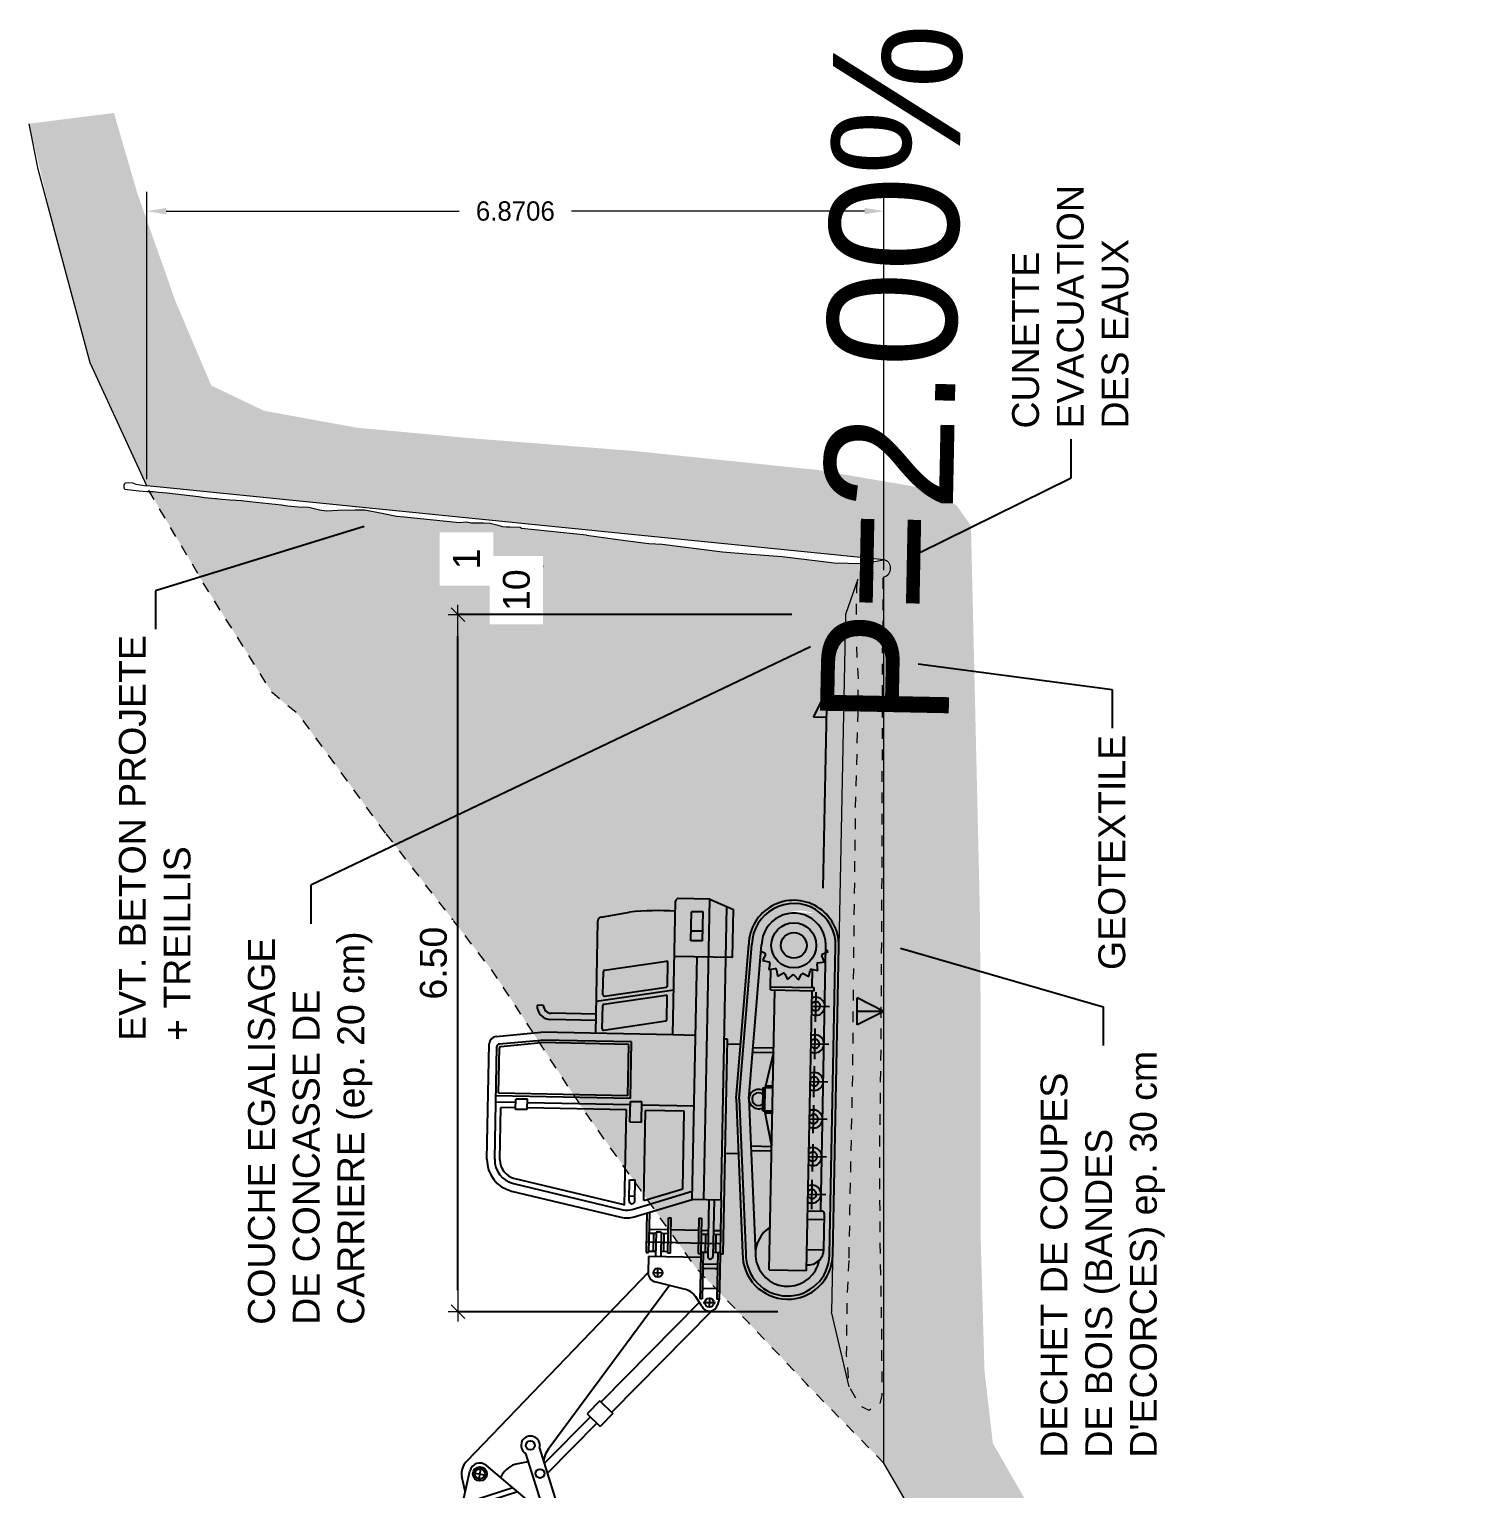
# Model space of a CAD drawing. Extents: x 62344 to 62624, y 108620 to 109406.
# Drawn here: x 62384.51 to 62398.02, y 109323.08 to 109336.69 of the extents above; entities that cross this region are included whole.
import ezdxf
from ezdxf import colors
from ezdxf.entities.mleader import LeaderData, LeaderLine
from ezdxf.enums import TextEntityAlignment as Align
from ezdxf.math import Vec2, Vec3

# ---------------------------------------------------------------- set-up
doc = ezdxf.new("R2018")
doc.units = 0
doc.header["$LTSCALE"] = 0.039369
doc.header["$MEASUREMENT"] = 0
doc.linetypes.add('TRATTEGGIATA', pattern=[0.75, 0.5, -0.25])
doc.layers.add('0__No_Plot', color=5, linetype='Continuous', plot=False)
doc.layers.add('colore roccia', color=7, linetype='Continuous', true_color=0x99724c)
for name, color, linetype in [('curve livello 1m', 2, 'Continuous'), ('LIN018CO', 6, 'Continuous'), ('LIN025CO', 7, 'Continuous'), ('LIN035CO', 1, 'Continuous'), ('TEXT025', 7, 'Continuous'), ('TEXT035', 1, 'Continuous'), ('TRATTCOLO-7', 51, 'Continuous')]:
    doc.layers.add(name, color=color, linetype=linetype)
doc.layers.add('DIME', color=6, linetype='Continuous', lineweight=18)
doc.layers.add('LIN050CO', color=3, linetype='Continuous', lineweight=50)
doc.styles.add('ARIAL', font='arial.ttf')
doc.linetypes.add('ROCK', pattern='A,0.25,-0.18,["<",Standard,S=0.18,R=90,X=0,Y=-0.09],0,["-",Standard,S=0.18,R=45,X=-0.111213,Y=-0.238491],0.25', length=0.68)
doc.dimstyles.new('DIME-50', dxfattribs={"dimscale": 0.5, "dimtxt": 0.25, "dimasz": 0.2, "dimexe": 0, "dimexo": 0.5, "dimgap": 0.1, "dimtad": 1, "dimzin": 0, "dimdsep": 46, "dimtxsty": 'ARIAL', "dimblk1": 'LINE', "dimblk2": 'LINE', "dimsah": 1, "dimcen": 2.5, "dimclrd": 256, "dimclre": 256, "dimclrt": 1, "dimadec": 0, "dimazin": 0, "dimtfac": 1, "dimtmove": 2, "dimatfit": 3, "dimldrblk": 'LINE', "dimfxl": 1, "dimtvp": 1, "dimtfill": 1, "dimtolj": 1, "dimtzin": 0, "dimarcsym": 0})
doc.dimstyles.get("Standard").update_dxf_attribs({"dimtxt": 0.18, "dimasz": 0.18, "dimexe": 0.18, "dimexo": 0.0625, "dimgap": 0.09, "dimtad": 0, "dimtih": 1, "dimtoh": 1, "dimdec": 4, "dimzin": 0, "dimdsep": 46, "dimtxsty": 'Standard', "dimcen": 0.09, "dimadec": 0, "dimazin": 0, "dimtfac": 1, "dimtdec": 4, "dimtofl": 0, "dimtmove": 0, "dimatfit": 0, "dimfxl": 1, "dimtolj": 1, "dimtzin": 0, "dimarcsym": 0})

# ---------------------------------------------------------------- blocks, each defined once
blk = doc.blocks.new('Excavator_21')
at = {"layer": 'LIN018CO'}
for p, q in [((-2.271, 3.38), (-2.134, 3.414)), ((-2.672, 3.263), (-2.334, 3.393)), ((-2.424, 3.358), (-2.264, 2.893)), ((-2.379, 3.375), (-2.228, 2.937)), ((-2.334, 3.393), (-2.081, 3.341)), ((-2.097, 3.312), (-2.116, 3.181)), ((-0.197, 1.716), (-1.989, 3.37)), ((-3.581, 2.595), (-2.688, 3.254)), ((-2.708, 3.187), (-2.685, 3.121)), ((-2.472, 2.636), (-2.026, 3.187)), ((-2.171, 3.256), (-2.041, 3.237)), ((0.83, 3.24), (1.904, 3.24)), ((0.83, 3.168), (1.882, 3.168)), ((1.362, 2.982), (1.362, 3.168)), ((1.422, 1.914), (1.422, 3.168)), ((1.446, 1.938), (1.446, 3.144)), ((1.446, 3.144), (1.871, 3.144)), ((1.883, 3.133), (1.926, 2.755)), ((1.906, 3.147), (1.95, 2.756)), ((1.975, 3.176), (2.022, 2.76)), ((-3.481, 2.46), (-2.688, 3.045)), ((0.537, 3.004), (0.314, 1.98)), ((0.83, 3.12), (1.314, 3.12)), ((1.314, 2.982), (1.314, 3.12)), ((-3.536, 2.256), (-2.718, 2.993)), ((-2.01, 2.922), (-1.982, 2.8)), ((0.607, 2.989), (0.384, 1.965)), ((0.654, 2.978), (0.431, 1.955)), ((1.299, 2.874), (1.299, 2.982)), ((1.299, 2.982), (1.395, 2.982)), ((1.299, 2.874), (1.395, 2.874)), ((1.314, 1.95), (1.314, 2.874)), ((1.362, 1.914), (1.362, 2.874)), ((1.395, 2.874), (1.395, 2.982)), ((-1.907, 2.825), (-2.774, 2.535)), ((1.926, 1.938), (1.926, 2.755)), ((1.95, 1.914), (1.95, 2.756)), ((2.022, 1.53), (2.022, 2.76)), ((2.274, 2.742), (2.274, 2.802)), ((-3.733, 2.498), (-3.588, 2.605)), ((-3.588, 2.605), (-3.474, 2.45)), ((-1.854, 2.697), (-2.73, 2.404)), ((-1.612, 2.166), (-2.089, 2.619)), ((-1.554, 2.227), (-1.998, 2.649)), ((-0.314, 1.514), (-1.843, 2.6)), ((2.142, 2.25), (2.142, 2.67)), ((2.202, 2.25), (2.202, 2.67)), ((-4.169, 2.11), (-3.701, 2.455)), ((-3.733, 2.498), (-3.619, 2.343)), ((-3.619, 2.343), (-3.474, 2.45)), ((-2.936, 2.452), (-3.249, 2.347)), ((-2.78, 2.555), (-2.951, 2.498)), ((-2.894, 2.327), (-2.951, 2.498)), ((-2.723, 2.384), (-2.78, 2.555)), ((-4.148, 2.02), (-3.651, 2.387)), ((-2.894, 2.327), (-3.846, 1.696)), ((-3.25, 2.353), (-3.273, 2.345)), ((-3.22, 2.262), (-3.25, 2.353)), ((-2.909, 2.372), (-3.222, 2.268)), ((-2.723, 2.384), (-2.894, 2.327)), ((-3.536, 2.256), (-3.974, 1.862)), ((-3.22, 2.262), (-3.243, 2.254)), ((-1.525, 2.258), (-1.641, 2.136)), ((-1.403, 2.142), (-1.525, 2.258)), ((2.022, 2.25), (3.071, 2.25)), ((2.066, 2.19), (2.285, 2.19)), ((2.297, 2.18), (2.393, 1.604)), ((2.322, 2.25), (2.442, 1.53)), ((2.383, 2.19), (2.602, 2.19)), ((2.613, 2.18), (2.709, 1.604)), ((3.107, 2.22), (3.159, 1.958)), ((-4.317, 2.093), (-4.516, 1.484)), ((-1.519, 2.02), (-1.641, 2.136)), ((-1.403, 2.142), (-1.519, 2.02)), ((-0.467, 1.234), (-1.413, 2.131)), ((2.055, 2.176), (2.151, 1.6)), ((2.371, 2.176), (2.467, 1.6)), ((-4.148, 2.038), (-4.148, 1.962)), ((-3.938, 1.894), (-4.057, 1.933)), ((-0.542, 1.115), (-1.508, 2.031)), ((0.43, 1.95), (1.314, 1.95)), ((0.468, 1.908), (0.663, 1.908)), ((0.513, 1.908), (0.513, 1.854)), ((0.663, 1.908), (0.663, 1.854)), ((1.203, 1.914), (1.395, 1.914)), ((1.203, 1.914), (1.203, 1.806)), ((1.395, 1.914), (1.395, 1.806)), ((1.422, 1.914), (1.95, 1.914)), ((1.446, 1.938), (1.926, 1.938)), ((0.32, 1.856), (0.492, 1.32)), ((0.388, 1.878), (0.568, 1.32)), ((0.468, 1.854), (0.663, 1.854)), ((0.473, 1.77), (0.589, 1.41)), ((0.473, 1.77), (1.314, 1.77)), ((1.203, 1.806), (1.395, 1.806)), ((1.314, 1.41), (1.314, 1.77)), ((1.362, 1.32), (1.362, 1.806)), ((-3.833, 1.649), (-4.318, -0.276)), ((-0.345, 1.377), (-0.283, 1.652)), ((-0.048, 1.716), (-0.197, 1.716)), ((-0.197, 1.668), (-0.197, 1.584)), ((-0.048, 1.23), (-0.048, 1.716)), ((0.18, 1.65), (-0.048, 1.65)), ((0.204, 1.74), (-0.012, 1.74)), ((-0.012, 1.74), (-0.012, 1.716)), ((0.365, 1.716), (-0.012, 1.716)), ((0, 1.65), (0, 1.716)), ((0.168, 1.674), (0, 1.674)), ((0.084, 1.05), (0.084, 1.74)), ((0.168, 1.65), (0.168, 1.716)), ((0.18, 1.602), (0.18, 1.65)), ((0.357, 1.74), (0.204, 1.74)), ((0.204, 1.536), (0.204, 1.716)), ((-0.239, 1.626), (-0.155, 1.626)), ((0.18, 1.602), (-0.048, 1.602)), ((-0.012, 1.536), (0.318, 1.536)), ((-0.012, 1.512), (-0.012, 1.536)), ((-0.012, 1.512), (0.318, 1.512)), ((0, 1.536), (0, 1.602)), ((0.168, 1.578), (0, 1.578)), ((0.168, 1.536), (0.168, 1.602)), ((0.204, 1.254), (0.204, 1.512)), ((0.318, 1.536), (0.318, 1.512)), ((2.022, 1.53), (3.27, 1.53)), ((2.022, 1.32), (2.022, 1.53)), ((2.162, 1.59), (2.381, 1.59)), ((2.479, 1.59), (2.698, 1.59)), ((2.754, 0.99), (2.754, 1.53)), ((3.294, 1.212), (3.294, 1.506)), ((-4.512, 1.442), (-4.776, 0.423)), ((-4.431, 1.374), (-4.683, 0.399)), ((-4.495, 1.427), (-4.416, 1.381)), ((0.589, 1.41), (1.314, 1.41)), ((2.904, 1.38), (3.174, 1.38)), ((2.904, 1.272), (2.904, 1.38)), ((2.994, 1.272), (2.994, 1.38)), ((3.174, 1.272), (3.174, 1.38)), ((-4.382, 1.311), (-4.559, -0.34)), ((-0.502, 1.21), (-0.416, 1.269)), ((-0.33, 1.23), (-0.432, 1.23)), ((-0.432, 1.209), (-0.432, 1.23)), ((-0.012, 1.23), (-0.33, 1.23)), ((0.318, 1.254), (-0.012, 1.254)), ((-0.012, 1.254), (-0.012, 1.23)), ((0.318, 1.23), (-0.012, 1.23)), ((0, 1.164), (0, 1.23)), ((0.168, 1.164), (0.168, 1.23)), ((0.204, 1.164), (0.204, 1.23)), ((0.318, 1.254), (0.318, 1.23)), ((0.492, 1.32), (2.754, 1.32)), ((0.492, 1.05), (0.492, 1.32)), ((2.904, 1.272), (3.174, 1.272)), ((-0.426, 1.14), (-0.51, 1.14)), ((-0.468, 1.082), (-0.468, 1.197)), ((0, 1.209), (-0.432, 1.209)), ((-0.336, 1.071), (-0.336, 1.209)), ((-0.15, 1.089), (-0.15, 1.191)), ((-0.108, 1.071), (-0.108, 1.209)), ((0.492, 1.164), (-0.036, 1.164)), ((0.492, 1.116), (-0.036, 1.116)), ((0.168, 1.188), (0, 1.188)), ((0, 1.05), (0, 1.116)), ((0.168, 1.092), (0, 1.092)), ((0.168, 1.05), (0.168, 1.116)), ((0.204, 1.05), (0.204, 1.116)), ((0.492, 1.212), (3.294, 1.212)), ((3.294, 1.212), (3.204, 0.99)), ((-0.432, 1.05), (-0.485, 1.064)), ((0, 1.071), (-0.432, 1.071)), ((-0.432, 1.05), (-0.432, 1.071)), ((-0.33, 1.05), (-0.432, 1.05)), ((-0.012, 1.05), (-0.33, 1.05)), ((0.204, 1.05), (-0.012, 1.05)), ((-0.012, 1.02), (-0.012, 1.05)), ((-0.012, 1.02), (1.992, 1.02)), ((0.492, 1.05), (0.204, 1.05)), ((0.492, 1.05), (3.228, 1.05)), ((0.93, 1.02), (0.93, 0.898)), ((1.95, 1.02), (1.95, 0.898)), ((1.992, 1.02), (1.992, 1.05)), ((2.754, 0.99), (3.204, 0.99)), ((1.44, 0.93), (0, 0.84)), ((1.44, 0.9), (0, 0.81)), ((1.44, 0.93), (2.88, 0.84)), ((1.44, 0.9), (2.88, 0.81)), ((1.44, 0.81), (0, 0.72)), ((0.96, 0.78), (0.96, 0.588)), ((1.002, 0.78), (1.002, 0.588)), ((1.44, 0.81), (2.88, 0.72)), ((1.878, 0.78), (1.878, 0.588)), ((1.92, 0.78), (1.92, 0.588)), ((2.733, 0.709), (2.723, 0.65)), ((2.786, 0.682), (2.733, 0.709)), ((2.821, 0.724), (2.802, 0.687)), ((-0.15, 0.588), (2.46, 0.588)), ((-0.15, 0.588), (-0.15, 0.24)), ((1.002, 0.588), (1.332, 0.66)), ((1.314, 0.656), (1.314, 0.588)), ((1.332, 0.678), (1.332, 0.588)), ((1.332, 0.678), (1.548, 0.678)), ((1.332, 0.66), (1.548, 0.66)), ((1.548, 0.678), (1.548, 0.588)), ((1.878, 0.588), (1.548, 0.66)), ((1.566, 0.656), (1.566, 0.588)), ((2.46, 0.63), (2.46, 0.222)), ((2.46, 0.63), (2.49, 0.63)), ((2.49, 0.63), (2.49, 0.222)), ((2.49, 0.63), (2.654, 0.63)), ((2.65, 0.577), (2.591, 0.567)), ((2.591, 0.567), (2.618, 0.514)), ((2.651, 0.649), (2.66, 0.59)), ((2.71, 0.64), (2.651, 0.649)), ((-4.802, 0.417), (-4.835, 0.289)), ((-4.663, 0.381), (-4.802, 0.417)), ((-4.776, 0.423), (-4.791, 0.414)), ((-4.683, 0.399), (-4.776, 0.423)), ((2.613, 0.498), (2.56, 0.471)), ((2.56, 0.471), (2.602, 0.428)), ((2.602, 0.412), (2.56, 0.369)), ((-4.797, 0.28), (-4.918, -0.187)), ((-4.696, 0.253), (-4.835, 0.289)), ((-4.663, 0.381), (-4.696, 0.253)), ((-4.683, 0.399), (-4.674, 0.384)), ((2.56, 0.369), (2.613, 0.342)), ((2.618, 0.326), (2.591, 0.273)), ((2.591, 0.273), (2.65, 0.263)), ((-4.734, 0.263), (-4.849, -0.181)), ((-0.15, 0.24), (2.46, 0.24)), ((0.048, 0.24), (0.048, 0.084)), ((0.33, 0.24), (0.33, 0.084)), ((0.408, 0.24), (0.408, 0.108)), ((0.425, 0.204), (0.699, 0.204)), ((0.564, 0.24), (0.564, 0.076)), ((0.775, 0.204), (1.031, 0.204)), ((0.914, 0.24), (0.914, 0.076)), ((1.133, 0.204), (1.393, 0.204)), ((1.265, 0.24), (1.265, 0.076)), ((1.469, 0.204), (1.758, 0.204)), ((1.615, 0.24), (1.615, 0.076)), ((1.824, 0.204), (2.109, 0.204)), ((1.966, 0.24), (1.966, 0.076)), ((2.171, 0.204), (2.449, 0.204)), ((2.316, 0.24), (2.316, 0.076)), ((2.46, 0.222), (2.49, 0.222)), ((2.49, 0.24), (2.658, 0.24)), ((2.66, 0.25), (2.651, 0.191)), ((2.651, 0.191), (2.71, 0.2)), ((2.723, 0.19), (2.733, 0.131)), ((2.733, 0.131), (2.786, 0.158)), ((2.802, 0.153), (2.829, 0.1)), ((0, 0.03), (2.88, 0.03)), ((0, 0), (2.88, 0)), ((0.048, 0.084), (0.384, 0.084)), ((0.408, 0.12), (2.88, 0.12)), ((2.829, 0.1), (2.851, 0.121)), ((-4.928, -0.253), (-4.901, -0.715)), ((-4.855, -0.273), (-4.832, -0.668)), ((-4.317, -0.277), (-4.464, -0.566)), ((-4.577, -0.503), (-4.901, -0.712)), ((-4.472, -0.515), (-4.437, -0.73)), ((-4.532, -0.642), (-4.602, -0.64)), ((-4.901, -0.712), (-4.934, -1.13)), ((-4.7, -0.794), (-4.445, -1.584)), ((-4.662, -0.686), (-4.678, -0.749)), ((-4.48, -0.737), (-4.437, -0.73)), ((-4.445, -1.584), (-4.397, -1.591)), ((-4.398, -1.609), (-4.396, -1.573)), ((-4.136, -1.643), (-4.398, -1.609)), ((-4.132, -1.571), (-4.396, -1.573)), ((-4.136, -1.643), (-4.132, -1.571)), ((-4.136, -1.643), (-3.948, -1.618)), ((-3.948, -1.618), (-4.132, -1.571))]:
    blk.add_line(p, q, dxfattribs=at)
for centre, radius in [((-2.106, 3.247), 0.066), ((-2.106, 3.247), 0.048), ((-2.638, 3.187), 0.042), ((-2.091, 2.687), 0.042), ((-1.831, 2.782), 0.042), ((-3.292, 2.288), 0.06), ((-3.292, 2.288), 0.042), ((-4.237, 2.051), 0.042), ((-3.912, 1.777), 0.048), ((-0.197, 1.626), 0.042), ((-4.447, 1.503), 0.03), ((-0.468, 1.14), 0.042), ((2.88, 0.42), 0.21), ((2.88, 0.42), 0.12), ((-4.894, -0.225), 0.024), ((-4.524, -0.53), 0.03), ((-4.524, -0.53), 0.024), ((-4.861, -0.744), 0.0204)]:
    blk.add_circle(centre, radius, dxfattribs=at)
for centre, radius, start, end in [((-2.099, 3.268), 0.15, 42.8072, 103.8072), ((-2.101, 3.247), 0.096, 321.0123, 78.5123), ((-2.651, 3.207), 0.06, 111.0123, 199.0123), ((0.83, 2.94), 0.3, 90, 167.7177), ((0.83, 2.94), 0.228, 90, 167.7177), ((1.871, 3.132), 0.012, 6.4188, 90), ((1.882, 3.144), 0.024, 6.4188, 90), ((1.904, 3.168), 0.072, 6.4188, 90), ((-2.798, 3.082), 0.12, 312.0123, 19.0123), ((-2.227, 2.842), 0.231, 20.3393, 66.4004), ((0.83, 2.94), 0.18, 90, 167.7177), ((-1.831, 2.782), 0.0873, 254.9616, 150.1533), ((2.274, 2.67), 0.132, 90, 180), ((2.274, 2.67), 0.072, 90, 180), ((-1.997, 2.416), 0.24, 50.3072, 86.0287), ((2.066, 2.178), 0.012, 90, 189.4623), ((2.285, 2.178), 0.012, 9.4623, 90), ((2.383, 2.178), 0.012, 90, 189.4623), ((2.602, 2.178), 0.012, 9.4623, 90), ((3.071, 2.214), 0.036, 8.9306, 90), ((-4.237, 2.051), 0.09, 351.3672, 171.3672), ((-3.986, 2.311), 0.384, 245.0945, 259.4458), ((0.548, 1.929), 0.24, 167.7177, 197.8239), ((0.548, 1.929), 0.168, 167.7177, 197.8239), ((0.548, 1.929), 0.12, 167.7177, 170.0029), ((0.468, 1.881), 0.027, 90, 270), ((0.231, 1.617), 2.948, 358.2999, 6.6399), ((-3.912, 1.777), 0.105, 112.6146, 296.2602), ((-0.197, 1.626), 0.09, 90, 163), ((2.162, 1.602), 0.012, 189.4623, 270), ((2.381, 1.602), 0.012, 270, 9.4623), ((2.479, 1.602), 0.012, 189.4623, 270), ((2.698, 1.602), 0.012, 270, 9.4623), ((3.27, 1.506), 0.024, 0, 90), ((-4.471, 1.469), 0.048, 161.8662, 239.3672), ((-4.453, 1.319), 0.072, 353.8672, 59.3672), ((-0.52, 1.416), 0.18, 305.3712, 347.4809), ((-0.468, 1.14), 0.078, 115.5262, 257.1786), ((-0.468, 1.14), 0.078, 62.2042, 62.5136), ((-0.132, 1.191), 0.018, 90, 180), ((-0.132, 1.089), 0.018, 180, 270), ((-0.036, 1.14), 0.024, 90, 270), ((-0.468, 1.14), 0.078, 297.4864, 297.7958), ((0, 0.42), 0.42, 90, 270), ((2.88, 0.42), 0.42, 270, 90), ((0, 0.42), 0.39, 90, 270), ((0, 0.42), 0.3, 34.0558, 259.9358), ((1.44, 0.72), 0.09, 332.1819, 207.8181), ((1.44, 0.72), 0.06, 315.573, 224.427), ((2.791, 0.693), 0.012, 243.3834, 332.6166), ((2.88, 0.42), 0.3, 264.4562, 90), ((2.88, 0.42), 0.39, 270, 90), ((2.648, 0.589), 0.012, 279.3834, 8.6166), ((2.711, 0.652), 0.012, 261.3834, 350.6166), ((2.593, 0.42), 0.012, 315.3834, 44.6166), ((2.607, 0.509), 0.012, 297.3834, 26.6166), ((2.607, 0.331), 0.012, 333.3834, 62.6166), ((0.048, 0.228), 0.144, 175.4188, 270), ((0.564, 0.204), 0.084, 154.6231, 25.3769), ((0.564, 0.204), 0.042, 121.0027, 58.9973), ((0.914, 0.204), 0.084, 154.6231, 25.3769), ((0.914, 0.204), 0.042, 121.0027, 58.9973), ((1.265, 0.204), 0.084, 154.6231, 25.3769), ((1.265, 0.204), 0.042, 121.0027, 58.9973), ((1.615, 0.204), 0.084, 154.6231, 25.3769), ((1.615, 0.204), 0.042, 121.0027, 58.9973), ((1.966, 0.204), 0.084, 154.6231, 25.3769), ((1.966, 0.204), 0.042, 121.0027, 58.9973), ((2.316, 0.204), 0.084, 154.6231, 25.3769), ((2.316, 0.204), 0.042, 121.0027, 58.9973), ((2.648, 0.251), 0.012, 351.3834, 80.6166), ((2.711, 0.188), 0.012, 9.3834, 98.6166), ((2.791, 0.147), 0.012, 27.3834, 116.6166), ((0.384, 0.108), 0.024, 270, 0), ((-4.894, -0.225), 0.045, 91.6304, 271.6304), ((-4.884, -0.589), 0.409, 9.2646, 91.6304), ((-4.884, -0.589), 0.319, 9.2646, 91.6304), ((-4.524, -0.53), 0.045, 189.2646, 9.2646), ((-4.519, -0.523), 0.048, 9.3779, 48.7029), ((-4.604, -0.7), 0.06, 88.4409, 165.707), ((-4.534, -0.702), 0.06, 347.5094, 88.4409), ((-4.516, -1.171), 0.419, 116.0535, 279.8284), ((-4.794, -0.72), 0.12, 321.4208, 345.707), ((-3.593, -0.911), 0.904, 167.5094, 226.9959)]:
    blk.add_arc(centre, radius, start, end, dxfattribs=at)
blk = doc.blocks.new('LINE')
for p, q in [((-1.6, 0), (0.45, 0)), ((0, 0.45), (0, -0.45))]:
    blk.add_line(p, q)
at = {"color": 3}
blk.add_line((-0.318, -0.318), (0.318, 0.318), dxfattribs=at)
blk = doc.blocks.new('*D26')
at = {"layer": 'DIME', "lineweight": -2, "transparency": 16777216}
for p, q in [((62391.621, 109331.23), (62388.508, 109331.23)), ((62388.508, 109324.93), (62388.508, 109331.03)), ((62391.491, 109324.73), (62388.508, 109324.73))]:
    blk.add_line(p, q, dxfattribs=at)
at = {"layer": 'DIME', "lineweight": -2, "transparency": 16777216, "xscale": 0.2, "yscale": 0.2, "zscale": 0.2}
for p, rotation in [((62388.508, 109331.23), 90), ((62388.508, 109324.73), 270)]:
    blk.add_blockref('LINE', p, dxfattribs=dict(at, rotation=rotation))
at = {"layer": 'DIME', "color": 1, "transparency": 16777216, "insert": (62388.28, 109327.98), "char_height": 0.25, "attachment_point": 5, "rotation": 90, "style": 'ARIAL', "bg_fill": 3, "box_fill_scale": 1.25, "bg_fill_color": 256, "bg_fill_true_color": 13158600, "bg_fill_transparency": 0}
blk.add_mtext('\\A1;6.50', dxfattribs=at)
blk = doc.blocks.new('*U18')
at = {"layer": 'LIN018CO'}
blk.add_solid([(0, 0.25), (0, 0), (0.125, 0.25)], dxfattribs=at)
at = {"layer": 'LIN035CO'}
for p, q in [((-0.125, 0.25), (0.125, 0.25)), ((0, 0), (-0.125, 0.25)), ((0, 0), (0, 0.25)), ((0, 0), (0.125, 0.25))]:
    blk.add_line(p, q, dxfattribs=at)
at = {"layer": 'TEXT035', "lineweight": 30, "flags": 106}
blk.add_attdef('VALORE_Sup.', text='', height=0.25, dxfattribs=at).set_placement((0, 0.395), align=Align.BOTTOM_CENTER)
blk = doc.blocks.new('*U22')
at = {"layer": 'LIN018CO'}
blk.add_hatch(color=256, dxfattribs=at).paths.add_polyline_path([(-0.248, 0.125), (-0.245, 0.245), (0.002, 0.12)])
for p, q in [((0.002, 0.12), (-1.838, 0.157)), ((-0.248, 0.125), (-0.245, 0.245)), ((-0.245, 0.245), (0.002, 0.12))]:
    blk.add_line(p, q, dxfattribs=at)
at = {"layer": 'TEXT035', "lineweight": 30, "flags": 61}
blk.add_attdef('VALORE_AD', text='', height=0.25, rotation=358.8542, dxfattribs=at).set_placement((-0.315, 0.186), align=Align.BOTTOM_RIGHT)
blk = doc.blocks.new('*D80')
at = {"layer": '0__No_Plot', "color": 0, "linetype": 'Continuous', "lineweight": 0, "transparency": 16777216}
for p, q in [((62385.608, 109332.492), (62385.608, 109335.172)), ((62392.478, 109331.644), (62392.478, 109335.172)), ((62385.788, 109334.992), (62388.518, 109334.992)), ((62392.298, 109334.992), (62389.568, 109334.992))]:
    blk.add_line(p, q, dxfattribs=at)
for points in [[(62385.788, 109335.022), (62385.788, 109334.962), (62385.608, 109334.992)], [(62392.298, 109335.022), (62392.298, 109334.962), (62392.478, 109334.992)]]:
    blk.add_solid(points, dxfattribs=at)
at = {"layer": '0__No_Plot', "color": 0, "linetype": 'Continuous', "lineweight": 0, "transparency": 16777216, "insert": (62389.043, 109334.992), "char_height": 0.18, "attachment_point": 5}
blk.add_mtext('\\A1;6.8706', dxfattribs=at)

msp = doc.modelspace()

# ---------------------------------------------------------------- hatches: boundary and pattern name
at = {"layer": 'colore roccia', "linetype": 'Continuous', "lineweight": 0}
h = msp.add_hatch(color=256, dxfattribs=at)
h.dxf.hatch_style = 1
h.paths.add_polyline_path([(62392.47845, 109325.25341), (62392.47845, 109323.31865), (62393.30563, 109321.89338), (62393.83722, 109320.91435), (62394.40398, 109321.93024), (62394.14781, 109322.32641), (62393.76462, 109323.03222), (62393.49464, 109323.50276), (62393.41626, 109324.18243), (62393.3937, 109324.97248)])
h.paths.add_polyline_path([(62392.47845, 109326.60022), (62392.47845, 109325.25341), (62393.3937, 109324.97248), (62393.38142, 109325.40235), (62393.38147, 109326.60022)])
h.paths.add_polyline_path([(62392.47845, 109328.51643), (62392.47845, 109326.60022), (62393.38147, 109326.60022), (62393.3815, 109327.4353), (62393.37536, 109328.17873)])
edge = h.paths.add_edge_path()
edge.add_line((62385.51889, 109335.15986), (62385.30101, 109335.90727))
edge.add_line((62385.30101, 109335.90727), (62384.5111, 109335.80733))
edge.add_line((62384.5111, 109335.80733), (62384.73807, 109334.84739))
edge.add_line((62384.73807, 109334.84739), (62385.07852, 109333.57779))
edge.add_line((62385.07852, 109333.57779), (62385.60786, 109332.42919))
edge.add_line((62385.60786, 109332.42919), (62392.47845, 109331.74213))
edge.add_arc((62392.45796, 109331.66199), 0.08272, -75.659284, 75.659284, ccw=False)
edge.add_line((62392.47845, 109331.58185), (62392.47845, 109328.51643))
edge.add_line((62392.47845, 109328.51643), (62393.37536, 109328.17873))
edge.add_line((62393.37536, 109328.17873), (62393.37279, 109328.48966))
edge.add_line((62393.37279, 109328.48966), (62393.29049, 109332.05713))
edge.add_line((62393.29049, 109332.05713), (62393.15566, 109332.24985))
edge.add_line((62393.15566, 109332.24985), (62392.82339, 109332.41366))
edge.add_line((62392.82339, 109332.41366), (62391.86086, 109332.57846))
edge.add_line((62391.86086, 109332.57846), (62390.14735, 109332.75581))
edge.add_line((62390.14735, 109332.75581), (62388.63079, 109332.87404))
edge.add_line((62388.63079, 109332.87404), (62387.56723, 109332.97256))
edge.add_line((62387.56723, 109332.97256), (62386.70063, 109333.13021))
edge.add_line((62386.70063, 109333.13021), (62386.20824, 109333.36667))
edge.add_line((62386.20824, 109333.36667), (62385.87342, 109334.15489))
edge.add_line((62385.87342, 109334.15489), (62385.51889, 109335.15986))
at = {"layer": 'curve livello 1m', "linetype": 'Continuous', "lineweight": 0}
h = msp.add_hatch(dxfattribs=at)
h.set_pattern_fill('AR-CONC', color=256, scale=0.01, angle=-48.827227)
h.set_pattern_definition([(140, (62203.580086, 109279.50831), (0.006275213, 0.071726018), [0.0075, -0.0825]), (85, (62203.580086, 109279.50831), (-0.075219213, -0.013875133), [0.006, -0.066]), (190.451444, (62203.58061, 109279.51429), (-0.068944, 0.057850885), [0.00637402, -0.07011421]), (136.1842, (62203.56009, 109279.50831), (0.01655193, 0.106724133), [0.01125, -0.12375]), (186.635635, (62203.56147, 109279.51721), (-0.09741186, 0.093466195), [0.009561034, -0.105171376]), (81.184164, (62203.56009, 109279.50831), (-0.09741186, 0.093466195), [0.009, -0.099]), (111, (62203.565086, 109279.51831), (0.040261889, 0.059690705), [0.0075, -0.0825]), (56, (62203.565086, 109279.51831), (-0.072515005, 0.024331533), [0.006, -0.066]), (161.451445, (62203.56844, 109279.52329), (-0.032253115, 0.084022238), [0.00637402, -0.07011421]), (127.5, (62203.580086, 109279.508313), (-0.0332893854, 0.0012159855), [0, -0.0652, 0, -0.067, 0, -0.06625]), (97.5, (62203.580086, 109279.508313), (-0.039441171, 0.026306954), [0, -0.0382, 0, -0.0637, 0, -0.02525]), (57.5, (62203.580086, 109279.486013), (0.002255487, 0.0533822436), [0, -0.025, 0, -0.078, 0, -0.1035]), (47.5, (62203.580086, 109279.476013), (-0.010010498, 0.058318617), [0, -0.0325, 0, -0.0518, 0, -0.0735])])
h.paths.add_polyline_path([(62392.22845, 109326.10845), (62392.22845, 109326.35845), (62392.47845, 109326.23345), (62392.47845, 109326.58968), (62392.19401, 109327.93299), (62392.13224, 109324.72879), (62392.47845, 109324.72879), (62392.47845, 109326.23345)])
h.paths.add_polyline_path([(62392.22845, 109326.23345), (62392.22845, 109326.10845), (62392.47845, 109326.23345)], flags=17)
h.paths.add_polyline_path([(62392.22845, 109326.35845), (62392.22845, 109326.23345), (62392.47845, 109326.23345)], flags=17)
h.paths.add_polyline_path([(62392.45715, 109324.7057), (62392.4567, 109324.72879), (62392.13224, 109324.72879), (62392.12825, 109324.33096), (62392.15413, 109324.02961), (62392.30151, 109323.8301), (62392.33789, 109323.81134), (62392.44546, 109323.8753), (62392.46331, 109323.94955)])
h.paths.add_polyline_path([(62392.47254, 109331.56262), (62392.43465, 109331.59384), (62392.40524, 109331.61336), (62392.36194, 109331.62172), (62392.31292, 109331.61444), (62392.26635, 109331.59827), (62392.23531, 109331.56147), (62392.22287, 109331.48731), (62392.22001, 109331.19713), (62392.22005, 109330.97528), (62392.23802, 109330.62175), (62392.23468, 109330.314), (62392.21128, 109329.38487), (62392.19401, 109327.93299), (62392.19394, 109327.92449), (62392.44646, 109326.73975), (62392.45289, 109327.26274), (62392.46376, 109329.21218), (62392.46482, 109330.7615), (62392.47092, 109331.14692)])
at = {"layer": 'TRATTCOLO-7', "linetype": 'Continuous', "lineweight": 0}
h = msp.add_hatch(color=256, dxfattribs=at)
h.dxf.hatch_style = 1
edge = h.paths.add_edge_path()
edge.add_line((62388.00739, 109332.13903), (62387.93409, 109332.14619))
edge.add_line((62387.93409, 109332.14619), (62387.79785, 109332.17164))
edge.add_line((62387.79785, 109332.17164), (62387.63953, 109332.20426))
edge.add_line((62387.63953, 109332.20426), (62387.55105, 109332.20426))
edge.add_line((62387.55105, 109332.20426), (62387.38808, 109332.1996))
edge.add_line((62387.38808, 109332.1996), (62387.28563, 109332.19494))
edge.add_line((62387.28563, 109332.19494), (62387.21579, 109332.20426))
edge.add_line((62387.21579, 109332.20426), (62387.118, 109332.22755))
edge.add_line((62387.118, 109332.22755), (62387.02021, 109332.23221))
edge.add_line((62387.02021, 109332.23221), (62386.91777, 109332.24153))
edge.add_line((62386.91777, 109332.24153), (62386.86189, 109332.25085))
edge.add_line((62386.86189, 109332.25085), (62386.56792, 109332.28281))
edge.add_line((62386.56792, 109332.28281), (62386.49133, 109332.29047))
edge.add_line((62386.49133, 109332.29047), (62386.44154, 109332.29545))
edge.add_line((62386.44154, 109332.29545), (62386.3854, 109332.29757))
edge.add_line((62386.3854, 109332.29757), (62386.30624, 109332.30223))
edge.add_line((62386.30624, 109332.30223), (62386.24633, 109332.31017))
edge.add_line((62386.24633, 109332.31017), (62386.14389, 109332.31948))
edge.add_line((62386.14389, 109332.31948), (62386.08801, 109332.3288))
edge.add_line((62386.08801, 109332.3288), (62385.79404, 109332.36076))
edge.add_line((62385.79404, 109332.36076), (62385.71745, 109332.36842))
edge.add_line((62385.71745, 109332.36842), (62385.66766, 109332.3734))
edge.add_line((62385.66766, 109332.3734), (62385.63296, 109332.37471))
edge.add_line((62385.63296, 109332.37471), (62385.63475, 109332.37084))
edge.add_line((62385.63475, 109332.37084), (62386.15817, 109331.48604))
edge.add_line((62386.15817, 109331.48604), (62386.77801, 109330.49964))
edge.add_line((62386.77801, 109330.49964), (62387.02594, 109330.29284))
edge.add_line((62387.02594, 109330.29284), (62387.83351, 109329.19329))
edge.add_line((62387.83351, 109329.19329), (62388.28094, 109328.616))
edge.add_line((62388.28094, 109328.616), (62391.6013, 109328.45781))
edge.add_arc((62391.69476, 109328.04833), 0.42, 71.688441, 102.856227, ccw=False)
edge.add_line((62391.82671, 109328.44707), (62392.06476, 109328.43573))
edge.add_line((62392.06476, 109328.43573), (62392.12452, 109331.42364))
edge.add_arc((62392.07862, 109331.57044), 0.15381, 287.364353, 424.555583)
edge.add_line((62392.1447, 109331.70933), (62392.01627, 109331.71335))
edge.add_line((62392.01627, 109331.71335), (62391.52914, 109331.7704))
edge.add_line((62391.52914, 109331.7704), (62391.19983, 109331.79526))
edge.add_line((62391.19983, 109331.79526), (62390.97569, 109331.81602))
edge.add_line((62390.97569, 109331.81602), (62390.41091, 109331.8853))
edge.add_line((62390.41091, 109331.8853), (62390.28633, 109331.89309))
edge.add_line((62390.28633, 109331.89309), (62390.0683, 109331.92166))
edge.add_line((62390.0683, 109331.92166), (62389.70681, 109331.96926))
edge.add_line((62389.70681, 109331.96926), (62389.10038, 109332.03215))
edge.add_line((62389.10038, 109332.03215), (62389.08763, 109332.04308))
edge.add_line((62389.08763, 109332.04308), (62388.99296, 109332.04672))
edge.add_line((62388.99296, 109332.04672), (62388.96018, 109332.04672))
edge.add_line((62388.96018, 109332.04672), (62388.92559, 109332.04854))
edge.add_line((62388.92559, 109332.04854), (62388.88189, 109332.05947))
edge.add_line((62388.88189, 109332.05947), (62388.80724, 109332.07951))
edge.add_line((62388.80724, 109332.07951), (62388.74716, 109332.08133))
edge.add_line((62388.74716, 109332.08133), (62388.67979, 109332.08133))
edge.add_line((62388.67979, 109332.08133), (62388.63246, 109332.08133))
edge.add_line((62388.63246, 109332.08133), (62388.58876, 109332.09044))
edge.add_line((62388.58876, 109332.09044), (62388.52321, 109332.0868))
edge.add_line((62388.52321, 109332.0868), (62388.00739, 109332.13903))
edge = h.paths.add_edge_path()
edge.add_line((62392.06476, 109328.43573), (62392.16469, 109328.43096))
edge.add_line((62392.16469, 109328.43096), (62392.22526, 109331.45962))
edge.add_arc((62392.07862, 109331.57044), 0.18381, -37.079343, 48.248712)
edge.add_line((62392.20101, 109331.70757), (62392.1447, 109331.70933))
edge.add_arc((62392.07862, 109331.57044), 0.15381, -72.635647, 64.555583, ccw=False)
edge.add_line((62392.12452, 109331.42364), (62392.06476, 109328.43573))
edge = h.paths.add_edge_path()
edge.add_line((62392.27694, 109331.7052), (62392.20101, 109331.70757))
edge.add_arc((62392.07862, 109331.57044), 0.18381, -37.079343, 48.248712, ccw=False)
edge.add_line((62392.22526, 109331.45962), (62392.16469, 109328.43096))
edge.add_line((62392.16469, 109328.43096), (62392.47845, 109328.41602))
edge.add_line((62392.47845, 109328.41602), (62392.47845, 109331.47919))
edge.add_arc((62392.376, 109331.61066), 0.16668, 307.928094, 412.071906)
edge.add_line((62392.47845, 109331.74213), (62392.27694, 109331.7052))
h.paths.add_polyline_path([(62392.35345, 109326.02372), (62392.35345, 109325.96122), (62392.47845, 109326.02372)], flags=17)
h.paths.add_polyline_path([(62392.22031, 109328.42831), (62392.14847, 109324.72879), (62392.04845, 109324.72879), (62392.47845, 109323.31865), (62392.47845, 109326.02372), (62392.35345, 109325.96122), (62392.35345, 109326.08622), (62392.47845, 109326.02372), (62392.47845, 109328.41602)])
h.paths.add_polyline_path([(62392.12253, 109328.43297), (62388.28094, 109328.616), (62388.83367, 109327.90285), (62389.67809, 109326.61308), (62390.73216, 109325.13203), (62391.21949, 109324.62499), (62391.75813, 109324.05609), (62392.47845, 109323.31865), (62392.04845, 109324.72879)])
h.paths.add_polyline_path([(62392.22246, 109328.42821), (62392.12253, 109328.43297), (62392.04845, 109324.72879), (62392.14847, 109324.72879)])

# ---------------------------------------------------------------- linework, layer by layer
at = {"layer": 'curve livello 1m', "linetype": 'Continuous', "lineweight": 0, "elevation": 318, "flags": 128}
msp.add_lwpolyline([(62392.12065, 109331.22995), (62391.99062, 109324.72879)], dxfattribs=at)
at = {"layer": 'LIN018CO'}
for p, q in [((62388.80393, 109331.93037, 318), (62388.80393, 109331.68037, 318)), ((62388.80393, 109331.68037, 318), (62389.30393, 109331.68037, 318))]:
    msp.add_line(p, q, dxfattribs=at)
at = {"layer": 'LIN025CO', "linetype": 'Continuous', "lineweight": 0, "elevation": 318, "flags": 128}
for points in [[(62386.25716, 109332.30965), (62386.24633, 109332.31017), (62386.14389, 109332.31948), (62386.08801, 109332.3288), (62385.79404, 109332.36076), (62385.71745, 109332.36842), (62385.66766, 109332.3734), (62385.61152, 109332.37552), (62385.53236, 109332.38018), (62385.40198, 109332.39746), (62385.39621, 109332.41755), (62385.39693, 109332.43621), (62385.40482, 109332.45774), (62385.43494, 109332.46276), (62385.47438, 109332.45917), (62385.50379, 109332.44697), (62385.60786, 109332.42919)], [(62389.70681, 109331.96926), (62390.0683, 109331.92166), (62390.28633, 109331.89309), (62390.41091, 109331.8853), (62390.97569, 109331.81602), (62391.19983, 109331.79526), (62391.52914, 109331.7704), (62392.01627, 109331.71335), (62392.27694, 109331.7052), (62392.47845, 109331.74213)]]:
    msp.add_lwpolyline(points, dxfattribs=at)
at = {"layer": 'LIN025CO', "linetype": 'TRATTEGGIATA', "lineweight": 0, "flags": 128}
msp.add_lwpolyline([(62392.47845, 109323.31865), (62391.75813, 109324.05609), (62391.21949, 109324.62499), (62390.73216, 109325.13203), (62390.20512, 109325.87256), (62389.67809, 109326.61308), (62388.83367, 109327.90285), (62388.33359, 109328.54807), (62387.83351, 109329.19329)], dxfattribs=at)
at = {"layer": 'LIN050CO', "linetype": 'ROCK', "lineweight": 0, "ltscale": 0.5, "elevation": 318, "flags": 128}
msp.add_lwpolyline([(62392.47845, 109323.31865), (62392.47845, 109331.58185, 0.77650848), (62392.47845, 109331.74213)], format="xyb", dxfattribs=at)
at = {"layer": 'LIN050CO', "linetype": 'ROCK', "lineweight": 0, "ltscale": 0.5, "flags": 128}
msp.add_lwpolyline([(62393.83722, 109320.91435), (62393.30563, 109321.89338), (62392.47845, 109323.31865)], dxfattribs=at)

# ---------------------------------------------------------------- block references
at = {"rotation": 90}
msp.add_blockref('*U18', (62392.47845, 109327.53039, 318), dxfattribs=at)
at = {"layer": 'LIN035CO', "linetype": 'Continuous', "lineweight": 0, "rotation": 88.85423715983426}
msp.add_blockref('Excavator_21', (62392.00121, 109325.25825, 318), dxfattribs=at)

# ---------------------------------------------------------------- leaders
at = {"layer": 'TEXT025'}
ml = msp.add_multileader_mtext('Standard', dxfattribs=at)
ml.set_content('CUNETTE\\PEVACUATION \\PDES EAUX', color=1, style='ARIAL')
ml.set_leader_properties(color=6, linetype='Continuous')
ml.build(insert=Vec2(0, 0))
ml.multileader.update_dxf_attribs({"text_left_attachment_type": 2, "text_right_attachment_type": 2, "dogleg_length": 0.36, "arrow_head_size": 0.35})
ctx = ml.context
ctx.base_point, ctx.char_height, ctx.arrow_head_size, ctx.landing_gap_size, ctx.plane_origin, ctx.plane_x_axis, ctx.plane_y_axis = Vec3(62394.22441, 109332.86535), 0.25, 0.35, 0.1, Vec3(62392.48648, 109331.50831), Vec3(0, 1), Vec3(-1, 0)
ctx.left_attachment, ctx.right_attachment = 2, 2
notes = []
notes.append((ctx, [(0, (1, 1, 0), (62394.22441, 109332.50535), (0, 1), 0.36, [(0, [(62392.49905, 109331.65587)], 0, [])])]))
ctx.mtext.insert, ctx.mtext.text_direction, ctx.mtext.rotation, ctx.mtext.flow_direction = Vec3(62393.67413, 109332.96535), Vec3(0, 1), 1.57079633, 5
ml = msp.add_multileader_mtext('Standard', dxfattribs=at)
ml.set_content('EVT. BETON PROJETE \\P+ TREILLIS', color=1, style='ARIAL')
ml.set_leader_properties(color=6, linetype='Continuous')
ml.build(insert=Vec2(0, 0))
ml.multileader.update_dxf_attribs({"text_left_attachment_type": 2, "text_right_attachment_type": 2, "dogleg_length": 0.36, "arrow_head_size": 0.35})
ctx = ml.context
ctx.base_point, ctx.char_height, ctx.arrow_head_size, ctx.landing_gap_size, ctx.plane_origin, ctx.plane_x_axis, ctx.plane_y_axis = Vec3(62385.68766, 109327.15517, -5.7), 0.25, 0.35, 0.1, Vec3(62393.20856, 109333.64425, -5.7), Vec3(0, 1), Vec3(-1, 0)
ctx.left_attachment, ctx.right_attachment = 2, 2
notes.append((ctx, [(1, (1, 1, 0), (62385.68766, 109331.45289, -5.7), (0, -1), 0.36, [(0, [(62387.96881, 109332.15539, -5.7)], 0, [])])]))
ctx.mtext.insert, ctx.mtext.text_direction, ctx.mtext.rotation, ctx.mtext.flow_direction = Vec3(62385.34784, 109327.25517, -5.7), Vec3(0, 1), 1.57079633, 5
ml = msp.add_multileader_mtext('Standard', dxfattribs=at)
ml.set_content('GEOTEXTILE', color=1, style='ARIAL')
ml.set_leader_properties(color=6, linetype='Continuous')
ml.build(insert=Vec2(0, 0))
ml.multileader.update_dxf_attribs({"text_left_attachment_type": 2, "text_right_attachment_type": 2, "dogleg_length": 0.36, "arrow_head_size": 0.35})
ctx = ml.context
ctx.base_point, ctx.char_height, ctx.arrow_head_size, ctx.landing_gap_size, ctx.plane_origin, ctx.plane_x_axis, ctx.plane_y_axis = Vec3(62394.60764, 109327.81594), 0.25, 0.35, 0.1, Vec3(62392.52466, 109331.90918), Vec3(0, 1), Vec3(-1, 0)
ctx.left_attachment, ctx.right_attachment = 2, 2
notes.append((ctx, [(1, (1, 1, 0), (62394.60764, 109330.53163), (0, -1), 0.36, [(0, [(62392.44983, 109330.81771)], 0, [])])]))
ctx.mtext.insert, ctx.mtext.text_direction, ctx.mtext.rotation, ctx.mtext.flow_direction = Vec3(62394.47829, 109327.91594), Vec3(0, 1), 1.57079633, 5
ml = msp.add_multileader_mtext('Standard', dxfattribs=at)
ml.set_content("DECHET DE COUPES \\PDE BOIS (BANDES \\PD'ECORCES) ep. 30 cm", color=1, style='ARIAL')
ml.set_leader_properties(color=6, linetype='Continuous')
ml.build(insert=Vec2(0, 0))
ml.multileader.update_dxf_attribs({"text_left_attachment_type": 2, "text_right_attachment_type": 2, "dogleg_length": 0.36, "arrow_head_size": 0.35})
ctx = ml.context
ctx.base_point, ctx.char_height, ctx.arrow_head_size, ctx.landing_gap_size, ctx.plane_origin, ctx.plane_x_axis, ctx.plane_y_axis = Vec3(62394.52399, 109323.26941), 0.25, 0.35, 0.1, Vec3(62392.58204, 109329.09552), Vec3(0, 1), Vec3(-1, 0)
ctx.left_attachment, ctx.right_attachment = 2, 2
notes.append((ctx, [(1, (1, 1, 0), (62394.52399, 109327.57293), (0, -1), 0.36, [(0, [(62392.29743, 109328.21666)], 0, [])])]))
ctx.mtext.insert, ctx.mtext.text_direction, ctx.mtext.rotation, ctx.mtext.flow_direction = Vec3(62393.93892, 109323.36941), Vec3(0, 1), 1.57079633, 5
for ctx, leaders in notes:
    for number, flags, end, landing, length, lines in leaders:
        leader = LeaderData()
        leader.index, (leader.has_last_leader_line, leader.has_dogleg_vector, leader.attachment_direction) = number, flags
        leader.last_leader_point, leader.dogleg_vector, leader.dogleg_length = Vec3(end), Vec3(landing), length
        for number, points, colour, breaks in lines:
            line = LeaderLine()
            line.index, line.vertices, line.color, line.breaks = number, Vec3.list(points), colors.encode_raw_color(colour), breaks
            leader.lines.append(line)
        ctx.leaders.append(leader)

# ---------------------------------------------------------------- next in the draw order: texts
at = {"layer": 'TEXT035', "insert": (62388.58713, 109331.74856, 318), "char_height": 0.25, "attachment_point": 5, "rotation": 90, "style": 'ARIAL', "bg_fill": 2}
msp.add_mtext('1', dxfattribs=at)

# ---------------------------------------------------------------- next in the draw order: linework, layer by layer
at = {"layer": 'LIN025CO', "linetype": 'Continuous', "lineweight": 0, "elevation": 318, "flags": 128}
msp.add_lwpolyline([(62389.70681, 109331.96926), (62389.10038, 109332.03215), (62389.08763, 109332.04308), (62388.99296, 109332.04672), (62388.96018, 109332.04672), (62388.92559, 109332.04854), (62388.88189, 109332.05947), (62388.80724, 109332.07951), (62388.74716, 109332.08133), (62388.67979, 109332.08133), (62388.63246, 109332.08133), (62388.58876, 109332.09044), (62388.52321, 109332.0868), (62388.00739, 109332.13903), (62387.93409, 109332.14619), (62387.79785, 109332.17164), (62387.63953, 109332.20426), (62387.55105, 109332.20426), (62387.38808, 109332.1996), (62387.28563, 109332.19494), (62387.21579, 109332.20426), (62387.118, 109332.22755), (62387.02021, 109332.23221), (62386.91777, 109332.24153), (62386.86189, 109332.25085), (62386.56792, 109332.28281), (62386.49133, 109332.29047), (62386.44154, 109332.29545), (62386.3854, 109332.29757), (62386.30624, 109332.30223), (62386.24633, 109332.31017)], dxfattribs=at)

# ---------------------------------------------------------------- next in the draw order: texts
at = {"layer": 'TEXT035', "insert": (62389.05393, 109331.45811, 318), "char_height": 0.25, "attachment_point": 5, "rotation": 90, "style": 'ARIAL', "bg_fill": 2}
msp.add_mtext('10', dxfattribs=at)

# ---------------------------------------------------------------- next in the draw order: linework, layer by layer
at = {"layer": 'LIN050CO', "linetype": 'ROCK', "lineweight": 0, "ltscale": 0.5, "elevation": 318, "flags": 128}
msp.add_lwpolyline([(62392.47845, 109331.74213), (62385.60786, 109332.42919), (62385.07852, 109333.57779), (62384.73807, 109334.84739), (62384.59363, 109335.38413), (62384.5111, 109335.80733)], dxfattribs=at)

# ---------------------------------------------------------------- next in the draw order: dimensions: what is measured, and where the dimension line sits
at = {"layer": '0__No_Plot', "linetype": 'Continuous', "lineweight": 0}
dim = msp.add_linear_dim(base=(62385.60786, 109334.99227), p1=(62392.47845, 109331.58185, 318), p2=(62385.60786, 109332.42919), dimstyle='Standard', override={"dimdsep": 0, "dimatfit": 3, "dimlwd": 0, "dimlwe": 0}, dxfattribs=at)
dim.commit()
dim.dimension.update_dxf_attribs({"geometry": '*D80', "text_midpoint": (62389.04315, 109334.99227)})
at = {"layer": 'DIME'}
dim = msp.add_linear_dim(base=(62388.50771, 109331.22995, -5.7), p1=(62391.99065, 109324.72995, 318), p2=(62392.12065, 109331.22995, 318), angle=90, dimstyle='DIME-50', override={"dimscale": 1, "dimtfill": 1, "dimtfillclr": 51}, dxfattribs=at)
dim.commit()
dim.dimension.update_dxf_attribs({"geometry": '*D26', "text_midpoint": (62388.28006, 109327.97995, -5.7)})

# ---------------------------------------------------------------- next in the draw order: linework, layer by layer
at = {"layer": 'curve livello 1m', "linetype": 'Continuous', "lineweight": 0, "flags": 128}
msp.add_lwpolyline([(62392.23531, 109331.56147), (62392.12065, 109331.22995)], dxfattribs=at)

# ---------------------------------------------------------------- next in the draw order: leaders
at = {"layer": 'TEXT025'}
ml = msp.add_multileader_mtext('Standard', dxfattribs=at)
ml.set_content('COUCHE EGALISAGE\\PDE CONCASSE DE \\PCARRIERE (ep. 20 cm)', color=1, style='ARIAL')
ml.set_leader_properties(color=6, linetype='Continuous')
ml.build(insert=Vec2(0, 0))
ml.multileader.update_dxf_attribs({"text_left_attachment_type": 2, "text_right_attachment_type": 2, "dogleg_length": 0.36, "arrow_head_size": 0.35})
ctx = ml.context
ctx.base_point, ctx.char_height, ctx.arrow_head_size, ctx.landing_gap_size, ctx.plane_origin, ctx.plane_x_axis, ctx.plane_y_axis = Vec3(62387.13613, 109324.50809, -5.7), 0.25, 0.35, 0.1, Vec3(62391.53348, 109327.88591, -5.7), Vec3(0, 1), Vec3(-1, 0)
ctx.left_attachment, ctx.right_attachment = 2, 2
notes = []
notes.append((ctx, [(1, (1, 1, 0), (62387.13613, 109328.70606, -5.7), (0, -1), 0.36, [(0, [(62392.11196, 109331.07901, -5.7)], 0, [])])]))
ctx.mtext.insert, ctx.mtext.text_direction, ctx.mtext.rotation, ctx.mtext.flow_direction = Vec3(62386.55115, 109324.60809, -5.7), Vec3(0, 1), 1.57079633, 5
ctx.mtext.has_bg_fill, ctx.mtext.bg_color, ctx.mtext.bg_scale_factor, ctx.mtext.bg_transparency, ctx.mtext.use_window_bg_color = 1, -1073741824, 1.25, 0, 1
for ctx, leaders in notes:
    for number, flags, end, landing, length, lines in leaders:
        leader = LeaderData()
        leader.index, (leader.has_last_leader_line, leader.has_dogleg_vector, leader.attachment_direction) = number, flags
        leader.last_leader_point, leader.dogleg_vector, leader.dogleg_length = Vec3(end), Vec3(landing), length
        for number, points, colour, breaks in lines:
            line = LeaderLine()
            line.index, line.vertices, line.color, line.breaks = number, Vec3.list(points), colors.encode_raw_color(colour), breaks
            leader.lines.append(line)
        ctx.leaders.append(leader)

# ---------------------------------------------------------------- next in the draw order: linework, layer by layer
at = {"layer": 'curve livello 1m', "linetype": 'Continuous', "lineweight": 0, "flags": 128}
msp.add_lwpolyline([(62392.15413, 109324.02961), (62391.99062, 109324.72879)], dxfattribs=at)
at = {"layer": 'LIN025CO', "linetype": 'TRATTEGGIATA', "lineweight": 0, "flags": 128}
msp.add_lwpolyline([(62387.83351, 109329.19329), (62387.02594, 109330.29284), (62386.77801, 109330.49964), (62386.15817, 109331.48604), (62385.63475, 109332.37084), (62385.60786, 109332.42919)], dxfattribs=at)
at = {"layer": 'LIN025CO', "linetype": 'TRATTEGGIATA', "lineweight": 0, "ltscale": 0.2, "flags": 128}
msp.add_lwpolyline([(62392.15046, 109325.20858), (62392.13342, 109324.84634), (62392.12816, 109324.32195), (62392.15413, 109324.02961), (62392.25477, 109323.85421), (62392.33789, 109323.81134), (62392.44546, 109323.8753), (62392.46331, 109323.94955), (62392.45715, 109324.7057), (62392.44437, 109325.362), (62392.44011, 109326.22288), (62392.45289, 109327.26274), (62392.46376, 109329.21218), (62392.46482, 109330.7615), (62392.47092, 109331.14692), (62392.47173, 109331.35775), (62392.47254, 109331.56262), (62392.43465, 109331.59384), (62392.40524, 109331.61336), (62392.36194, 109331.62228), (62392.31292, 109331.61444), (62392.26635, 109331.59827), (62392.23531, 109331.56147), (62392.2225, 109331.48731), (62392.22001, 109331.19713), (62392.22005, 109330.97528), (62392.23802, 109330.62175), (62392.23468, 109330.314), (62392.21128, 109329.38487), (62392.19401, 109327.93299), (62392.18545, 109326.93536), (62392.15962, 109325.69167), (62392.15046, 109325.20858)], dxfattribs=at)

# ---------------------------------------------------------------- next in the draw order: block references
ref = msp.add_blockref('*U22', (62392.06709, 109330.51714, 318), dxfattribs=dict(rotation=90))
lines = msp.add_mtext('P=2.00%', dxfattribs={"layer": 'TEXT035', "insert": (62391.88076, 109330.2024, 318), "char_height": 1.2, "attachment_point": 1, "rotation": 88.854237})
ref.add_attrib('VALORE_AD', '', (62391.88076, 109330.2024, 318), dxfattribs={"flags": 26}).embed_mtext(lines)

doc.saveas('drawing.dxf')
